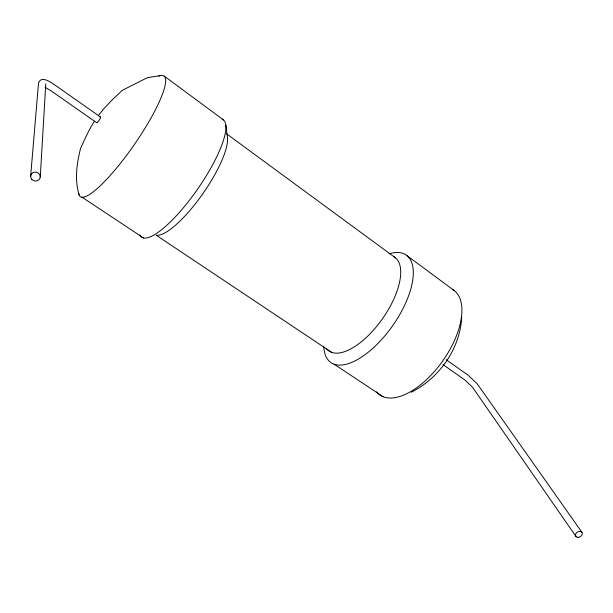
<?xml version="1.0" encoding="UTF-8"?>
<svg xmlns="http://www.w3.org/2000/svg" width="613" height="613" viewBox="0 0 613 613"><rect width="100%" height="100%" fill="white"/><g stroke="black" fill="none" stroke-linecap="round" stroke-linejoin="round"><path stroke-width="0.92" d="M40.266 177.042L45.768 83.92M461.719 317.067C460.217 348.559 439.138 378.252 411.223 392.266M30.65 176.13L38.519 83.039C41.14 75.054 51.017 82.372 55.139 85.192L100.547 117.068M94.364 121.297C88.885 129.895 84.724 139.251 80.541 148.522C76.771 163.472 74.48 179.64 79.039 194.712M98.471 115.413L103.712 108.861L111.75 100.348L122.194 90.379L147.342 77.682L160.139 75.637M45.086 87.268L51.277 90.985L96.716 122.723M81.989 197.179L143.526 237.959M333.993 364.145L383.232 396.772M331.832 352.444L156.177 235.208A61.997 16.628 -55.2 0 0 200.076 197.57A61.997 16.628 -55.2 0 0 227.515 137.779L225.875 125.297M443.007 364.589L464.884 379.953L472.623 387.378L575.944 536.429M446.226 359.731L468.332 375.348L477.266 383.884L581.913 532.26M226.312 133.611L395.531 257.881M164.376 76.196L223.622 120.018M407.047 255.675L454.471 290.761M158.683 76.135A73.43 14.681 -55.3 0 1 135.833 142.385A73.43 14.681 -55.3 0 1 78.732 193.287M222.243 119.16A71.529 18.651 -55.2 0 1 195.823 191.662A71.529 18.651 -55.2 0 1 139.71 234.925M452.969 289.681A64.104 31.899 -54.8 0 1 440.624 363.846A64.104 31.899 -54.8 0 1 376.505 391.868M388.979 253.874A65.629 29.462 -54.9 0 1 411.292 287.145A65.629 29.462 -54.9 0 1 362.735 356.299A65.629 29.462 -54.9 0 1 323.81 346.705M99.98 117.359A3.425 0.605 -55.3 0 1 100.333 118.202A3.425 0.605 -55.3 0 1 97.873 121.849A3.425 0.605 -55.3 0 1 96.662 122.255M393.469 256.495A57.254 25.325 -54.9 0 1 381.294 320.43A57.254 25.325 -54.9 0 1 326.445 348.605M577.998 537.363A3.647 2.751 -31.5 0 0 582.243 532.904A3.647 2.751 -31.5 0 0 576.534 532.766A3.647 2.751 -31.5 0 0 577.998 537.363M31.815 179.41A4.835 4.467 11.8 0 0 40.006 178.184A4.835 4.467 11.8 0 0 34.55 172.153A4.835 4.467 11.8 0 0 31.815 179.41"/></g></svg>
